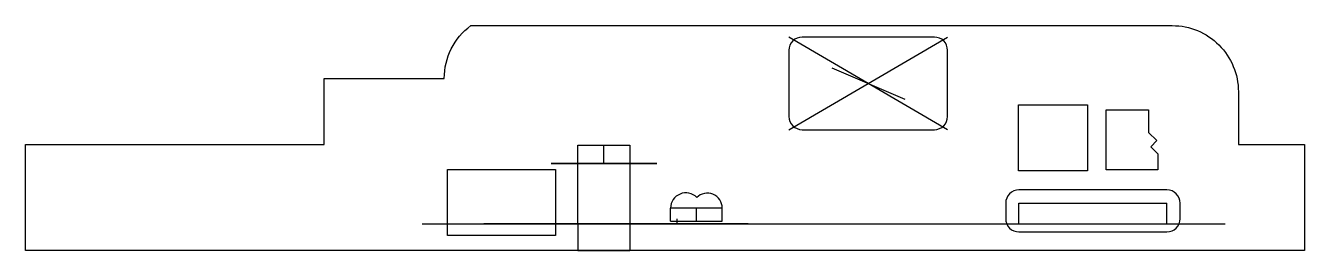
# Model space of a CAD drawing. Header units: inches. Extents: x -2.42 to 2.42, y -0.1 to 0.75.
import ezdxf

# ---------------------------------------------------------------- set-up
doc = ezdxf.new("R2010")
doc.units = ezdxf.units.IN
doc.layers.get('0').update_dxf_attribs({"linetype": 'CONTINUOUS'})

msp = doc.modelspace()

# ---------------------------------------------------------------- linework, layer by layer
for p, q in [((1.0689, 0.3565), (0.4689, 0.7065)), ((0.4689, 0.3565), (1.0689, 0.7065)), ((0.6311, 0.5906), (0.9067, 0.4724)), ((-0.3295, 0.2974), (-0.1327, 0.2974)), ((-0.3295, 0), (-0.3295, 0.2974)), ((-0.2311, 0.2283), (-0.2311, 0.2974)), ((-0.1327, 0.2974), (-0.1327, 0)), ((-0.0311, 0.2283), (-0.4311, 0.2283)), ((-0.4311, 0.2283), (-0.0311, 0.2283)), ((-0.3265, 0.2283), (-0.2365, 0.2283)), ((-0.2365, 0.2283), (-0.3265, 0.2283)), ((0.0214, 0.01), (0.0214, 0.06)), ((0.1189, 0.06), (0.0214, 0.06)), ((0.1189, 0.01), (0.1189, 0.06)), ((0.2164, 0.06), (0.1189, 0.06)), ((0.2164, 0.01), (0.2164, 0.06)), ((1.3389, 0), (1.3389, 0.0787)), ((1.3389, 0.0787), (1.8989, 0.0787)), ((1.8989, 0), (1.8989, 0.0787)), ((-0.9181, 0), (2.1189, 0)), ((-0.685, 0), (0.315, 0)), ((0.315, 0), (-0.685, 0)), ((-0.3295, 0), (-0.1327, 0)), ((-0.3295, 0), (-0.3295, -0.1)), ((0.0689, 0), (-0.2311, 0)), ((-0.1327, 0), (-0.1327, -0.1)), ((0.0214, 0.01), (0.2164, 0.01)), ((0.0464, 0), (0.0464, 0.0197)), ((-0.3295, -0.1), (-0.1327, -0.1))]:
    msp.add_line(p, q)
for points in [[(2.1689, 0.3), (2.4189, 0.3), (2.4189, -0.1), (-2.4189, -0.1), (-2.4189, 0.3), (-1.2889, 0.3), (-1.2889, 0.55), (-0.835, 0.55, -0.236068), (-0.735, 0.75), (1.9189, 0.75, -0.414214), (2.1689, 0.5)], [(0.5189, 0.3565), (1.0189, 0.3565, 0.414214), (1.0689, 0.4065), (1.0689, 0.6565, 0.414214), (1.0189, 0.7065), (0.5189, 0.7065, 0.414214), (0.4689, 0.6565), (0.4689, 0.4065, 0.414214)], [(1.8989, 0.1287), (1.3389, 0.1287, 0.414214), (1.2889, 0.0787), (1.2889, 0.02, 0.414214), (1.3389, -0.03), (1.8989, -0.03, 0.414214), (1.9489, 0.02), (1.9489, 0.0787, 0.414214)]]:
    msp.add_lwpolyline(points, format="xyb", close=True)
for points in [[(1.5986, 0.201), (1.3374, 0.201), (1.3374, 0.451), (1.5986, 0.451)], [(1.6691, 0.205), (1.6691, 0.4317), (1.8293, 0.4317), (1.8293, 0.3457), (1.86, 0.315), (1.8379, 0.2912), (1.8645, 0.2646), (1.8645, 0.205)], [(-0.414, -0.044), (-0.823, -0.044), (-0.823, 0.206), (-0.414, 0.206)]]:
    msp.add_lwpolyline(points, close=True)
for centre, radius, start, end in [((0.0788, 0.06), 0.0574, 44.1618, 180), ((0.1599, 0.06), 0.0565, 0, 134.9282)]:
    msp.add_arc(centre, radius, start, end)

doc.saveas('drawing.dxf')
